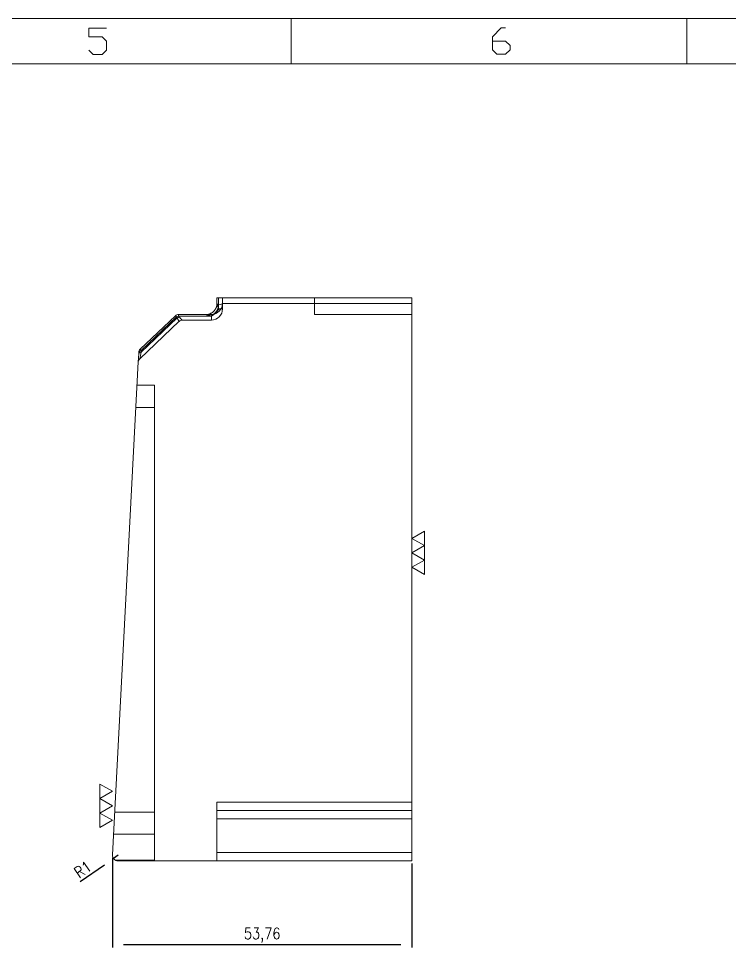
# Model space of a CAD drawing. Header units: millimetres. Extents: x 117382 to 126876, y -1151 to 1280.
# Drawn here: x 124495.3 to 124622.9, y 781 to 947.6 of the extents above; entities that cross this region are included whole.
import ezdxf
from ezdxf.enums import TextEntityAlignment as Align

# ---------------------------------------------------------------- set-up
doc = ezdxf.new("R2010")
doc.units = ezdxf.units.MM
doc.linetypes.add('DASHED', pattern=[0])
for name, color, linetype in [('DIE_P', 2, 'Continuous'), ('DIM', 4, 'Continuous'), ('PRESS', 3, 'Continuous'), ('TEXT', 4, 'Continuous')]:
    doc.layers.add(name, color=color, linetype=linetype)
doc.styles.add('GBENOR_', font='gbenor.shx', dxfattribs={"bigfont": 'gbcbig'})
doc.styles.get("Standard").update_dxf_attribs({"font": 'txt.shx', "width": 0.85, "bigfont": 'ctxt.shx'})
doc.styles.add('TXT', font='txt.shx', dxfattribs={"width": 0.8, "bigfont": 'ctxt.shx'})
doc.dimstyles.new('T-2-WX', dxfattribs={"dimtxt": 2, "dimasz": 2, "dimexe": 0.5, "dimexo": 0.5, "dimgap": 0.5, "dimtad": 1, "dimtxsty": 'Standard', "dimblk": 'OPEN30', "dimcen": 0, "dimazin": 3, "dimtfac": 1, "dimtmove": 0, "dimatfit": 3, "dimldrblk": 'OPEN30', "dimlwd": -1, "dimlwe": -1})

# ---------------------------------------------------------------- blocks, each defined once
blk = doc.blocks.new('*u7585')
at = {"layer": 'DIE_P', "color": 2, "linetype": 'Continuous', "lineweight": 13}
for p, q in [((4.31, 59.79), (4.02, 59.79)), ((4.02, 58.79), (4.02, 59.79)), ((5.02, 59.79), (4.31, 59.79)), ((5.02, 58.79), (5.02, 59.79)), ((5.02, 58.79), (5.02, 57.79)), ((-2.88, 56.79), (2.02, 56.79)), ((2.03, 56.79), (2.03, 56.79)), ((-2.74, 55.57), (-9.85, 48.82)), ((-9.76, 50.56), (-3.43, 56.57)), ((-2.19, 55.79), (3.02, 55.79)), ((-10.02, 49.73), (-10.01, 50.02)), ((-10.1, 48.28), (-10.02, 49.73)), ((-10.1, 48.28), (-14.74, -40.16))]:
    blk.add_line(p, q, dxfattribs=at)
at = {"layer": 'DIE_P', "color": 155, "linetype": 'DASHED', "lineweight": 13}
for p, q in [((4.31, 59.79), (4.31, 57.79)), ((4.31, 58.52), (4.31, 59.79)), ((4.31, 59.79), (4.31, 58.52)), ((39.02, 58.79), (5.02, 58.79)), ((-2.88, 56.5), (-2.88, 56.79)), ((5.02, 57.79), (4.33, 57.79)), ((-3.13, 56.18), (-9.58, 50.06)), ((-9.56, 50.35), (-3.23, 56.36)), ((-3.43, 56.57), (-3.23, 56.36)), ((3.02, 56.5), (-2.88, 56.5)), ((-2.74, 55.57), (-2.74, 55.57)), ((3.02, 56.48), (3.02, 55.79)), ((-9.85, 48.82), (-9.58, 50.06)), ((-9.76, 50.56), (-9.56, 50.35)), ((-9.58, 50.06), (-9.56, 50.35)), ((-7.18, 44.11), (-10.32, 44.11)), ((-7.18, 40.11), (-10.53, 40.11)), ((-7.18, 40.11), (-10.53, 40.11)), ((39.02, -30.71), (4.02, -30.71)), ((-7.18, -32.46), (-14.33, -32.46)), ((-7.18, -32.46), (-14.33, -32.46)), ((39.02, -33.71), (4.02, -33.71)), ((39.02, -39.71), (4.02, -39.71)), ((-7.18, -41.08), (-14.23, -41.08)), ((-7.18, -41.08), (-14.23, -41.08))]:
    blk.add_line(p, q, dxfattribs=at)
at = {"layer": 'DIE_P', "color": 155, "linetype": 'Continuous', "lineweight": 13}
for p, q in [((4.31, 57.79), (4.31, 59.79)), ((39.02, 58.79), (5.02, 58.79)), ((-2.88, 56.79), (-2.88, 56.5)), ((5.02, 57.79), (4.33, 57.79)), ((-9.58, 50.06), (-3.13, 56.18)), ((-3.23, 56.36), (-9.56, 50.35)), ((-3.23, 56.36), (-3.43, 56.57)), ((-2.88, 56.5), (3.02, 56.5)), ((-2.74, 55.57), (-2.74, 55.57)), ((3.02, 55.79), (3.02, 56.48)), ((-9.58, 50.06), (-9.85, 48.82)), ((-9.76, 50.56), (-9.56, 50.35)), ((-9.56, 50.35), (-9.58, 50.06)), ((39.02, -30.71), (4.02, -30.71)), ((39.02, -33.71), (4.02, -33.71)), ((39.02, -39.71), (4.02, -39.71))]:
    blk.add_line(p, q, dxfattribs=at)
at = {"layer": 'DIE_P', "color": 11, "linetype": 'Continuous', "lineweight": 13}
for p, q in [((39.02, 59.79), (5.02, 59.79)), ((39.02, 59.79), (39.02, 58.79)), ((39.02, 58.79), (39.02, -30.71)), ((4.02, -30.71), (4.02, -32.21)), ((39.02, -30.71), (39.02, -32.21)), ((39.02, -32.21), (4.02, -32.21)), ((4.02, -33.71), (4.02, -32.21)), ((39.02, -32.21), (39.02, -33.71)), ((4.02, -39.71), (4.02, -33.71)), ((39.02, -33.71), (39.02, -39.71)), ((4.02, -41.21), (4.02, -39.71)), ((39.02, -39.71), (39.02, -41.21)), ((-13.74, -41.21), (4.02, -41.21)), ((39.02, -41.21), (4.02, -41.21))]:
    blk.add_line(p, q, dxfattribs=at)
at = {"layer": 'DIE_P', "color": 11, "linetype": 'DASHED', "lineweight": 13}
for q in [(21.52, 59.79), (39.02, 56.79)]:
    blk.add_line((21.52, 56.79), q, dxfattribs=at)
at = {"layer": 'DIE_P', "color": 2, "linetype": 'DASHED', "lineweight": 13}
for p, q in [((3.03, 56.79), (3.02, 56.79)), ((-2.19, 55.79), (-2.19, 55.79)), ((2.92, 56.54), (2.92, 56.54))]:
    blk.add_line(p, q, dxfattribs=at)
at = {"layer": 'DIE_P', "color": 31, "linetype": 'DASHED', "lineweight": 13}
for p, q in [((-7.18, 44.11), (-10.32, 44.11)), ((-10.32, 44.11), (-10.32, 44.11)), ((-7.18, 40.11), (-7.18, 44.11)), ((-7.18, -32.46), (-7.18, 40.11)), ((-7.18, -36.46), (-7.18, -32.46)), ((-14.54, -36.46), (-14.54, -36.46)), ((-7.18, -36.46), (-14.54, -36.46)), ((-7.18, -41.08), (-7.18, -36.46)), ((-7.18, -41.21), (-7.18, -41.08))]:
    blk.add_line(p, q, dxfattribs=at)
at = {"layer": 'DIE_P', "color": 2, "linetype": 'DASHED', "lineweight": 13}
blk.add_arc((3.02, 58.79), 2, 270, 360, dxfattribs=at)
at = {"layer": 'DIE_P', "color": 2, "linetype": 'Continuous', "lineweight": 13}
for centre, radius, start, end in [((-2.88, 55.99), 0.8, 90, 133.5), ((3.02, 57.79), 2, 270, 0), ((-2.19, 54.99), 0.8, 90, 133.5), ((-9.21, 49.98), 0.8, 133.5, 177), ((-9.3, 48.24), 0.8, 133.5, 177)]:
    blk.add_arc(centre, radius, start, end, dxfattribs=at)
at = {"layer": 'DIE_P', "color": 11, "linetype": 'Continuous', "lineweight": 13}
blk.add_arc((-13.74, -40.21), 1, 177, 270, dxfattribs=at)
at = {"layer": 'DIE_P', "color": 155, "linetype": 'DASHED', "lineweight": 13}
for centre, major_axis, ratio, start_param, end_param in [((3.02, 58.79), (2, 0), 0.173648, 5.410611, 6.283185), ((3.02, 58.79), (2, 0), 0.173648, 5.410611, 6.283185), ((3.02, 57.79), (1.41, 1.41), 0.528042, 4.240414, 5.184364), ((-2.88, 55.99), (-0.743, -0.297), 0.614755, 4.471719, 4.952748), ((2.38, 58.16), (-5.63, -1.73), 0.39068, 0.032053, 0.121519), ((-2.78, 55.8), (-0.66, -0.452), 0.638034, 4.300097, 4.813895), ((2.73, 57.79), (-5.67, -1.14), 0.290362, 0.093225, 0.182693), ((-2.19, 54.99), (0, -0.8), 0.996138, 3.141593, 3.902743), ((-9.23, 49.69), (-0.799, 0.042), 0.500161, 5.197449, 6.283185), ((-9.21, 49.98), (-0.799, 0.042), 0.500161, 5.197449, 6.283185)]:
    blk.add_ellipse(centre, major_axis=major_axis, ratio=ratio, start_param=start_param, end_param=end_param, dxfattribs=at)
at = {"layer": 'DIE_P', "color": 155, "linetype": 'Continuous', "lineweight": 13}
for centre, major_axis, ratio, start_param, end_param in [((3.02, 57.79), (-1.41, -1.41), 0.528042, 1.098822, 2.042771), ((-2.88, 55.99), (0.743, 0.297), 0.614755, 1.330126, 1.811156), ((2.38, 58.16), (-5.63, -1.73), 0.390684, 0.032054, 0.121521), ((-2.78, 55.8), (0.66, 0.452), 0.638034, 1.158504, 1.672302), ((2.73, 57.79), (-5.67, -1.14), 0.290358, 0.093224, 0.18269), ((-2.19, 54.99), (0, 0.8), 0.996138, 0, 0.76115), ((-9.23, 49.69), (0.799, -0.042), 0.500161, 2.055857, 3.141593), ((-9.21, 49.98), (0.799, -0.042), 0.500161, 2.055857, 3.141593)]:
    blk.add_ellipse(centre, major_axis=major_axis, ratio=ratio, start_param=start_param, end_param=end_param, dxfattribs=at)
at = {"layer": 'DIE_P', "color": 2, "linetype": 'Continuous', "lineweight": 13}
for points, knots in [([(4.02, 58.79), (4.02, 58.72), (4.02, 58.66), (4.01, 58.53), (4, 58.47), (3.97, 58.35), (3.96, 58.29), (3.92, 58.17), (3.9, 58.11), (3.86, 57.99), (3.83, 57.93), (3.77, 57.82), (3.74, 57.76), (3.66, 57.64), (3.62, 57.59), (3.54, 57.48), (3.49, 57.42), (3.39, 57.32), (3.33, 57.27), (3.22, 57.19), (3.17, 57.15), (3.05, 57.07), (2.99, 57.04), (2.88, 56.98), (2.82, 56.95), (2.7, 56.91), (2.64, 56.89), (2.52, 56.85), (2.46, 56.84), (2.34, 56.81), (2.28, 56.8), (2.15, 56.79), (2.09, 56.79), (2.02, 56.79)], [0, 0, 0, 0, 0.0625, 0.0625, 0.125, 0.125, 0.1875, 0.1875, 0.25, 0.25, 0.3125, 0.3125, 0.375, 0.375, 0.4375, 0.4375, 0.5, 0.5, 0.5625, 0.5625, 0.625, 0.625, 0.6875, 0.6875, 0.75, 0.75, 0.8125, 0.8125, 0.875, 0.875, 0.9375, 0.9375, 1, 1, 1, 1]), ([(4.02, 58.79), (4.02, 58.79), (4.02, 58.79), (4.02, 58.79), (4.02, 58.79), (4.02, 58.79), (4.02, 58.78), (4.02, 58.78), (4.02, 58.78), (4.02, 58.78), (4.03, 58.78), (4.03, 58.78), (4.03, 58.77), (4.03, 58.77), (4.03, 58.77), (4.03, 58.77), (4.03, 58.76), (4.03, 58.76), (4.03, 58.75), (4.03, 58.75), (4.03, 58.75), (4.03, 58.74), (4.04, 58.74), (4.04, 58.73), (4.04, 58.73), (4.04, 58.72), (4.04, 58.72), (4.04, 58.71), (4.04, 58.71), (4.05, 58.7), (4.05, 58.69), (4.05, 58.69), (4.05, 58.68), (4.05, 58.67), (4.06, 58.67), (4.06, 58.66), (4.06, 58.65), (4.06, 58.64), (4.07, 58.63), (4.07, 58.62), (4.07, 58.61), (4.08, 58.6), (4.08, 58.59), (4.09, 58.57), (4.09, 58.55), (4.1, 58.53), (4.1, 58.5), (4.11, 58.48), (4.11, 58.46), (4.12, 58.44), (4.12, 58.43), (4.13, 58.41), (4.13, 58.4), (4.14, 58.38), (4.14, 58.37), (4.14, 58.36), (4.15, 58.36), (4.15, 58.35), (4.15, 58.34), (4.16, 58.33), (4.16, 58.31), (4.17, 58.29), (4.17, 58.28), (4.18, 58.26), (4.18, 58.24), (4.19, 58.22), (4.2, 58.2), (4.2, 58.18), (4.21, 58.16), (4.21, 58.14), (4.22, 58.12), (4.22, 58.1), (4.23, 58.08), (4.23, 58.06), (4.24, 58.04), (4.24, 58.02), (4.25, 58), (4.25, 57.99), (4.25, 57.97), (4.26, 57.96), (4.26, 57.94), (4.27, 57.93), (4.27, 57.92), (4.27, 57.91), (4.28, 57.89), (4.28, 57.89), (4.28, 57.89)], [0, 0, 0, 0, 0.005377, 0.010803, 0.016286, 0.021831, 0.027444, 0.033133, 0.038902, 0.044756, 0.050703, 0.056745, 0.062888, 0.069137, 0.075496, 0.081969, 0.08856, 0.095273, 0.102111, 0.109077, 0.116175, 0.123407, 0.130777, 0.138287, 0.145939, 0.153736, 0.161681, 0.169774, 0.178019, 0.186416, 0.194969, 0.203678, 0.212545, 0.221572, 0.23076, 0.240111, 0.249625, 0.259305, 0.26915, 0.279163, 0.292279, 0.307021, 0.323417, 0.341487, 0.361245, 0.382702, 0.405868, 0.430749, 0.450059, 0.468033, 0.48467, 0.49997, 0.513933, 0.52656, 0.537852, 0.547808, 0.556429, 0.563718, 0.569676, 0.585474, 0.601627, 0.618147, 0.635045, 0.652333, 0.670021, 0.688117, 0.706632, 0.725573, 0.744947, 0.764763, 0.785026, 0.805743, 0.824452, 0.842414, 0.85963, 0.876101, 0.891827, 0.906809, 0.921047, 0.934542, 0.947297, 0.959311, 0.970586, 0.981124, 0.990928, 1, 1, 1, 1]), ([(2.92, 56.53), (2.91, 56.53), (2.89, 56.54), (2.86, 56.55), (2.83, 56.55), (2.81, 56.56), (2.78, 56.57), (2.75, 56.58), (2.73, 56.58), (2.7, 56.59), (2.67, 56.6), (2.65, 56.6), (2.63, 56.61), (2.61, 56.62), (2.58, 56.62), (2.56, 56.63), (2.54, 56.64), (2.52, 56.64), (2.5, 56.65), (2.49, 56.65), (2.46, 56.66), (2.43, 56.67), (2.4, 56.68), (2.37, 56.69), (2.34, 56.7), (2.32, 56.71), (2.29, 56.71), (2.27, 56.72), (2.25, 56.72), (2.24, 56.73), (2.22, 56.73), (2.21, 56.73), (2.2, 56.74), (2.19, 56.74), (2.18, 56.74), (2.18, 56.74), (2.17, 56.75), (2.16, 56.75), (2.15, 56.75), (2.14, 56.75), (2.13, 56.75), (2.13, 56.76), (2.12, 56.76), (2.11, 56.76), (2.11, 56.76), (2.1, 56.76), (2.09, 56.77), (2.09, 56.77), (2.08, 56.77), (2.08, 56.77), (2.07, 56.77), (2.07, 56.77), (2.06, 56.78), (2.06, 56.78), (2.05, 56.78), (2.05, 56.78), (2.05, 56.78), (2.04, 56.78), (2.04, 56.78), (2.04, 56.78), (2.03, 56.78), (2.03, 56.78), (2.03, 56.79), (2.03, 56.79), (2.03, 56.79), (2.03, 56.79), (2.02, 56.79), (2.02, 56.79), (2.02, 56.79), (2.02, 56.79), (2.02, 56.79)], [0, 0, 0, 0, 0.027854, 0.05511, 0.081769, 0.107832, 0.133303, 0.158182, 0.182472, 0.206175, 0.229295, 0.251833, 0.273792, 0.295177, 0.315989, 0.336234, 0.355915, 0.375036, 0.393603, 0.411621, 0.429095, 0.464024, 0.49676, 0.527303, 0.555654, 0.581812, 0.605778, 0.627551, 0.647132, 0.664522, 0.67972, 0.692728, 0.703546, 0.712176, 0.718622, 0.728624, 0.738467, 0.748153, 0.757685, 0.767065, 0.776298, 0.785386, 0.794333, 0.803142, 0.811818, 0.820363, 0.828783, 0.837081, 0.845262, 0.85333, 0.861291, 0.86915, 0.876911, 0.884581, 0.892165, 0.899669, 0.907099, 0.914461, 0.921762, 0.929008, 0.936207, 0.943364, 0.950487, 0.957584, 0.96466, 0.971724, 0.978783, 0.985843, 0.992913, 1, 1, 1, 1]), ([(4.28, 57.88), (4.28, 57.88), (4.27, 57.87), (4.26, 57.86), (4.25, 57.83), (4.21, 57.77), (4.17, 57.69), (4.1, 57.6), (4.03, 57.49), (3.94, 57.38), (3.85, 57.28), (3.77, 57.19), (3.71, 57.13), (3.67, 57.08), (3.63, 57.05), (3.6, 57.02), (3.57, 56.99), (3.53, 56.96), (3.5, 56.93), (3.46, 56.9), (3.43, 56.87), (3.39, 56.84), (3.36, 56.81), (3.32, 56.79), (3.29, 56.76), (3.25, 56.73), (3.22, 56.71), (3.18, 56.68), (3.14, 56.66), (3.11, 56.64), (3.07, 56.61), (3.04, 56.59), (3, 56.57), (2.96, 56.55), (2.94, 56.54), (2.93, 56.53)], [0, 0, 0, 0, 0.003927, 0.011725, 0.027285, 0.058287, 0.119973, 0.168145, 0.243299, 0.320595, 0.388836, 0.44802, 0.498145, 0.520957, 0.543768, 0.566579, 0.58939, 0.612201, 0.635013, 0.657824, 0.680635, 0.703446, 0.726258, 0.749069, 0.771881, 0.794692, 0.817504, 0.840316, 0.863127, 0.885939, 0.908751, 0.931563, 0.954375, 0.977188, 1, 1, 1, 1]), ([(4.27, 57.88), (4.27, 57.87), (4.27, 57.87), (4.27, 57.85), (4.27, 57.85), (4.27, 57.83), (4.27, 57.82), (4.28, 57.81), (4.28, 57.8), (4.28, 57.79), (4.28, 57.78), (4.29, 57.78), (4.29, 57.77), (4.29, 57.77), (4.3, 57.77), (4.3, 57.76), (4.3, 57.76), (4.31, 57.76), (4.31, 57.77), (4.32, 57.77), (4.32, 57.78), (4.32, 57.78), (4.32, 57.79), (4.32, 57.79)], [0, 0, 0, 0, 0.125, 0.125, 0.25, 0.25, 0.375, 0.375, 0.5, 0.5, 0.625, 0.625, 0.6875, 0.6875, 0.75, 0.75, 0.8125, 0.8125, 0.875, 0.875, 0.9375, 0.9375, 1, 1, 1, 1]), ([(3.02, 56.49), (3.02, 56.49), (3.03, 56.49), (3.04, 56.49), (3.04, 56.5), (3.04, 56.5), (3.05, 56.5), (3.05, 56.51), (3.05, 56.51), (3.05, 56.51), (3.05, 56.51), (3.04, 56.52), (3.04, 56.52), (3.04, 56.52), (3.03, 56.52), (3.02, 56.53), (3.02, 56.53), (3, 56.53), (3, 56.54), (2.98, 56.54), (2.97, 56.54), (2.96, 56.54), (2.95, 56.54), (2.94, 56.54), (2.94, 56.54), (2.93, 56.54), (2.93, 56.54), (2.92, 56.54)], [0, 0, 0, 0, 0.0625, 0.0625, 0.125, 0.125, 0.1875, 0.1875, 0.21875, 0.21875, 0.25, 0.25, 0.3125, 0.3125, 0.375, 0.375, 0.5, 0.5, 0.625, 0.625, 0.75, 0.75, 0.875, 0.875, 0.9375, 0.9375, 1, 1, 1, 1])]:
    blk.add_open_spline(points, degree=3, knots=knots, dxfattribs=at)
at = {"layer": 'DIE_P', "color": 155, "linetype": 'DASHED', "lineweight": 13}
for points, knots in [([(4.31, 58.52), (4.3, 58.41), (4.28, 58.3), (4.24, 58.08), (4.21, 57.97), (4.14, 57.76), (4.09, 57.65), (3.99, 57.46), (3.94, 57.36), (3.82, 57.2), (3.75, 57.13), (3.61, 57), (3.54, 56.95), (3.39, 56.87), (3.32, 56.84), (3.17, 56.8), (3.1, 56.79), (3.03, 56.79)], [0, 0, 0, 0, 0.125406, 0.125406, 0.250811, 0.250811, 0.376217, 0.376217, 0.501622, 0.501622, 0.627028, 0.627028, 0.752434, 0.752434, 0.877839, 0.877839, 1, 1, 1, 1]), ([(4.31, 58.52), (4.3, 58.41), (4.28, 58.3), (4.24, 58.08), (4.21, 57.97), (4.14, 57.76), (4.09, 57.65), (3.99, 57.46), (3.94, 57.36), (3.82, 57.2), (3.75, 57.13), (3.61, 57), (3.54, 56.95), (3.39, 56.87), (3.32, 56.84), (3.17, 56.8), (3.1, 56.79), (3.03, 56.79)], [0, 0, 0, 0, 0.125406, 0.125406, 0.250811, 0.250811, 0.376217, 0.376217, 0.501622, 0.501622, 0.627028, 0.627028, 0.752434, 0.752434, 0.877839, 0.877839, 1, 1, 1, 1]), ([(4.02, 58.79), (4.02, 58.78), (4.02, 58.78), (4.02, 58.77), (4.02, 58.76), (4.03, 58.76), (4.03, 58.75), (4.03, 58.74), (4.03, 58.73), (4.03, 58.73), (4.04, 58.72), (4.04, 58.71), (4.04, 58.71), (4.05, 58.7), (4.05, 58.69), (4.06, 58.69), (4.06, 58.68), (4.07, 58.67), (4.07, 58.67), (4.08, 58.66), (4.08, 58.65), (4.09, 58.65), (4.1, 58.64), (4.1, 58.64), (4.11, 58.63), (4.12, 58.62), (4.12, 58.62), (4.13, 58.61), (4.14, 58.61), (4.15, 58.6), (4.16, 58.6), (4.16, 58.59), (4.17, 58.59), (4.18, 58.58), (4.19, 58.58), (4.2, 58.57), (4.21, 58.57), (4.22, 58.56), (4.22, 58.56), (4.23, 58.55), (4.24, 58.55), (4.25, 58.55), (4.26, 58.54), (4.27, 58.54), (4.28, 58.53), (4.29, 58.53), (4.3, 58.53), (4.31, 58.52), (4.31, 58.52)], [0, 0, 0, 0, 0.026328, 0.052449, 0.078362, 0.104069, 0.129568, 0.154861, 0.179948, 0.204828, 0.229503, 0.253971, 0.278234, 0.302292, 0.326144, 0.349791, 0.373234, 0.396472, 0.419505, 0.442335, 0.464961, 0.487383, 0.509603, 0.531619, 0.553432, 0.575043, 0.596453, 0.61766, 0.638666, 0.65947, 0.680074, 0.700478, 0.720681, 0.740685, 0.760489, 0.780094, 0.799501, 0.81871, 0.837721, 0.856534, 0.875151, 0.893572, 0.911796, 0.929826, 0.94766, 0.9653, 0.982747, 1, 1, 1, 1]), ([(4.31, 58.52), (4.31, 58.52), (4.3, 58.52), (4.29, 58.53), (4.29, 58.53), (4.28, 58.53), (4.27, 58.54), (4.26, 58.54), (4.26, 58.54), (4.25, 58.55), (4.24, 58.55), (4.23, 58.55), (4.23, 58.56), (4.22, 58.56), (4.21, 58.56), (4.21, 58.57), (4.2, 58.57), (4.19, 58.58), (4.18, 58.58), (4.18, 58.58), (4.17, 58.59), (4.16, 58.59), (4.16, 58.6), (4.15, 58.6), (4.15, 58.6), (4.14, 58.61), (4.13, 58.61), (4.13, 58.62), (4.12, 58.62), (4.12, 58.63), (4.11, 58.63), (4.11, 58.63), (4.1, 58.64), (4.09, 58.64), (4.09, 58.65), (4.09, 58.65), (4.08, 58.66), (4.08, 58.66), (4.07, 58.67), (4.07, 58.67), (4.06, 58.68), (4.06, 58.68), (4.06, 58.69), (4.05, 58.69), (4.05, 58.7), (4.05, 58.7), (4.04, 58.71), (4.04, 58.72), (4.04, 58.72), (4.03, 58.73), (4.03, 58.73), (4.03, 58.74), (4.03, 58.74), (4.03, 58.75), (4.03, 58.76), (4.02, 58.76), (4.02, 58.77), (4.02, 58.77), (4.02, 58.78), (4.02, 58.79), (4.02, 58.79)], [0, 0, 0, 0, 0.013668, 0.027457, 0.041368, 0.055401, 0.069556, 0.083834, 0.098234, 0.112758, 0.127405, 0.142175, 0.15707, 0.172088, 0.18723, 0.202497, 0.217889, 0.233405, 0.249047, 0.264814, 0.280706, 0.296724, 0.312867, 0.329137, 0.345533, 0.362055, 0.378704, 0.395479, 0.412382, 0.429411, 0.446567, 0.463851, 0.481262, 0.498801, 0.516468, 0.534262, 0.552185, 0.570235, 0.588414, 0.606721, 0.625157, 0.643721, 0.662414, 0.681236, 0.700187, 0.719267, 0.738477, 0.757815, 0.777283, 0.796881, 0.816608, 0.836465, 0.856451, 0.876568, 0.896814, 0.917191, 0.937698, 0.958335, 0.979102, 1, 1, 1, 1]), ([(-3.13, 56.18), (-3.12, 56.15), (-3.11, 56.13), (-3.08, 56.09), (-3.07, 56.06), (-3.03, 56), (-3.01, 55.96), (-2.97, 55.89), (-2.95, 55.85), (-2.91, 55.79), (-2.9, 55.76), (-2.87, 55.7), (-2.85, 55.68), (-2.82, 55.64), (-2.81, 55.62), (-2.79, 55.59), (-2.78, 55.58), (-2.76, 55.57), (-2.76, 55.57), (-2.75, 55.57), (-2.75, 55.57), (-2.74, 55.57)], [0, 0, 0, 0, 0.0625, 0.0625, 0.125, 0.125, 0.25, 0.25, 0.375, 0.375, 0.5, 0.5, 0.625, 0.625, 0.75, 0.75, 0.875, 0.875, 0.9375, 0.9375, 1, 1, 1, 1]), ([(-2.19, 55.79), (-2.2, 55.79), (-2.2, 55.79), (-2.21, 55.79), (-2.22, 55.79), (-2.24, 55.81), (-2.25, 55.82), (-2.29, 55.84), (-2.31, 55.86), (-2.34, 55.89), (-2.35, 55.91), (-2.37, 55.93), (-2.38, 55.94), (-2.39, 55.95), (-2.42, 55.98), (-2.45, 56.01), (-2.5, 56.07), (-2.53, 56.1), (-2.6, 56.17), (-2.63, 56.21), (-2.68, 56.27), (-2.7, 56.29), (-2.74, 56.33), (-2.76, 56.35), (-2.78, 56.37)], [0, 0, 0, 0, 0.0625, 0.0625, 0.125, 0.125, 0.25, 0.25, 0.375, 0.375, 0.4375, 0.46875, 0.46875, 0.5, 0.5, 0.625, 0.625, 0.75, 0.75, 0.875, 0.875, 0.9375, 0.9375, 1, 1, 1, 1])]:
    blk.add_open_spline(points, degree=3, knots=knots, dxfattribs=at)
at = {"layer": 'DIE_P', "color": 2, "linetype": 'DASHED', "lineweight": 13}
for points, degree in [([(4.02, 58.78), (4.02, 58.77), (4.02, 58.76), (4.02, 58.75)], 3), ([(2.02, 56.79), (2.02, 56.79), (2.55, 56.79), (3.02, 56.79)], 2)]:
    blk.add_open_spline(points, degree=degree, dxfattribs=at)
at = {"layer": 'DIE_P', "color": 155, "linetype": 'Continuous', "lineweight": 13}
for points, knots in [([(-2.74, 55.57), (-2.75, 55.57), (-2.75, 55.57), (-2.76, 55.57), (-2.76, 55.57), (-2.78, 55.58), (-2.79, 55.59), (-2.81, 55.62), (-2.82, 55.64), (-2.85, 55.68), (-2.87, 55.7), (-2.9, 55.76), (-2.91, 55.79), (-2.95, 55.85), (-2.97, 55.89), (-3.01, 55.96), (-3.03, 56), (-3.07, 56.06), (-3.08, 56.09), (-3.11, 56.13), (-3.12, 56.15), (-3.13, 56.18)], [0, 0, 0, 0, 0.0625, 0.0625, 0.125, 0.125, 0.25, 0.25, 0.375, 0.375, 0.5, 0.5, 0.625, 0.625, 0.75, 0.75, 0.875, 0.875, 0.9375, 0.9375, 1, 1, 1, 1]), ([(-2.78, 56.37), (-2.76, 56.35), (-2.74, 56.33), (-2.7, 56.29), (-2.68, 56.27), (-2.63, 56.21), (-2.6, 56.17), (-2.53, 56.1), (-2.5, 56.07), (-2.45, 56.01), (-2.42, 55.98), (-2.39, 55.95), (-2.38, 55.94), (-2.37, 55.93), (-2.35, 55.91), (-2.34, 55.89), (-2.31, 55.86), (-2.29, 55.84), (-2.25, 55.82), (-2.24, 55.81), (-2.22, 55.79), (-2.21, 55.79), (-2.2, 55.79), (-2.2, 55.79), (-2.19, 55.79)], [0, 0, 0, 0, 0.0625, 0.0625, 0.125, 0.125, 0.25, 0.25, 0.375, 0.375, 0.5, 0.5, 0.53125, 0.53125, 0.5625, 0.625, 0.625, 0.75, 0.75, 0.875, 0.875, 0.9375, 0.9375, 1, 1, 1, 1])]:
    blk.add_open_spline(points, degree=3, knots=knots, dxfattribs=at)
at = {"layer": 'DIE_P', "color": 2, "linetype": 'DASHED', "lineweight": 13}
blk.add_open_spline([(3.04, 56.52), (3.04, 56.52), (3.04, 56.51), (3.05, 56.51), (3.05, 56.51), (3.05, 56.5), (3.05, 56.5), (3.04, 56.5), (3.04, 56.5), (3.04, 56.5), (3.04, 56.49), (3.03, 56.49), (3.02, 56.49), (3.02, 56.49)], degree=3, knots=[0, 0, 0, 0, 0.163392, 0.163392, 0.372544, 0.372544, 0.47712, 0.47712, 0.581696, 0.581696, 0.790848, 0.790848, 1, 1, 1, 1], dxfattribs=at)
blk = doc.blocks.new('*D7632')
at = {"layer": 'Defpoints', "color": 0}
for p in [(124512.15, 797.54), (124565.91, 796.54), (124565.91, 781.49)]:
    blk.add_point(p, dxfattribs=at)
at = {"layer": 'DIM', "color": 0}
for p, q in [((124512.15, 797.04), (124512.15, 780.99)), ((124565.91, 796.04), (124565.91, 780.99)), ((124514.15, 781.49), (124563.91, 781.49))]:
    blk.add_line(p, q, dxfattribs=at)
at = {"layer": 'DIM', "color": 0, "lineweight": 5, "insert": (124539.03, 783.18), "char_height": 2, "attachment_point": 5}
blk.add_mtext('53,76', dxfattribs=at)
blk = doc.blocks.new('_Open30')
blk = doc.blocks.new('*D7633')
at = {"layer": 'Defpoints', "color": 0}
for p in [(124512.33, 796.97), (124513.15, 797.54)]:
    blk.add_point(p, dxfattribs=at)
at = {"layer": 'DIM', "color": 0}
for p, q in [((124513.15, 797.54), (124512.33, 796.97)), ((124506.36, 792.82), (124510.69, 795.83))]:
    blk.add_line(p, q, dxfattribs=at)
at = {"layer": 'DIM', "color": 0, "lineweight": 5, "insert": (124506.85, 794.99), "char_height": 2, "attachment_point": 5, "rotation": 34.7608}
blk.add_mtext('R1', dxfattribs=at)
blk = doc.blocks.new('U40')
at = {"color": 254, "lineweight": 18}
for p, q in [((0, 1783.49), (2530.21, 1783.49)), ((1589.1, 1783.49), (1589.1, 1746.46)), ((1913.09, 1783.49), (1913.09, 1746.46)), ((37.03, 1746.46), (2493.18, 1746.46))]:
    blk.add_line(p, q, dxfattribs=at)
at = {"color": 92, "lineweight": 18}
for points in [[(1423.4, 1757.73), (1427, 1754.13), (1434.19, 1754.13), (1437.79, 1757.73), (1437.79, 1764.93), (1434.19, 1768.53), (1423.4, 1768.53), (1423.4, 1775.73), (1437.79, 1775.73)], [(1753.93, 1765.07), (1764.72, 1765.07), (1768.32, 1761.47), (1768.32, 1757.87), (1764.72, 1754.27), (1757.53, 1754.27), (1753.93, 1757.87), (1753.93, 1768.67), (1761.12, 1775.87), (1764.72, 1775.87)]]:
    blk.add_lwpolyline(points, dxfattribs=at)
at = {"lineweight": 18, "style": 'GBENOR_'}
blk.add_attdef('文档路径', (2125.95, 386.89), '', height=17.76, dxfattribs=at)
at = {"lineweight": 20, "style": 'TXT'}
for tag, height, p in [('18-**-**', 16.35, (1866.64, 256.17)), ('客户名称', 16.13, (1741.09, 133.98, 0)), ('料厚:', 16.13, (1741.26, 93.16, 0))]:
    blk.add_attdef(tag, text='', height=height, dxfattribs=at).set_placement(p, align=Align.MIDDLE)
for tag, p, height in [('88888', (1850.91, 207.46), 14.86), ('材质:', (1691.18, 167.99, 0), 16.13), ('核准', (1869.36, 127.52, 0), 16.13), ('设计', (1868.77, 88.3, 0), 16.13), ('绘图', (1868.24, 49.08, 0), 16.13)]:
    blk.add_attdef(tag, p, '', height=height, dxfattribs=at)
for tag, p, height, width in [('3', (2234.72, 206.9), 15.83, 0.7), ('4', (2234.72, 167.41), 15.83, 0.7), ('核准日期', (2041.07, 124.18, 0), 16.13, 0.68), ('设计日期', (2041.07, 84.45, 0), 16.13, 0.68), ('1', (2251.89, 85.86), 14.61, 0.7), ('绘图日期', (2040.91, 46.43, 0), 16.13, 0.68), ('2', (2234.96, 49.23), 14.61, 0.7)]:
    blk.add_attdef(tag, p, '', height=height, dxfattribs=dict(at, width=width))

msp = doc.modelspace()

# ---------------------------------------------------------------- linework, layer by layer
at = {"layer": 'TEXT', "lineweight": 5}
for points in [[(124568.162, 847.886), (124565.912, 849.186), (124568.162, 850.485), (124565.912, 851.784), (124568.162, 853.083), (124565.912, 854.382), (124568.162, 855.681), (124568.162, 847.886)], [(124509.904, 810.297), (124512.154, 808.998), (124509.904, 807.699), (124512.154, 806.4), (124509.904, 805.101), (124512.154, 803.802), (124509.904, 802.503), (124509.904, 810.297)]]:
    msp.add_lwpolyline(points, close=True, dxfattribs=at)

# ---------------------------------------------------------------- block references
at = {"lineweight": 5, "ltscale": 3, "xscale": 0.2191885466730462, "yscale": 0.2191885466730462, "zscale": 0.2191885466730462}
msp.add_blockref('U40', (124195.916, 556.708), dxfattribs=at)
at = {"layer": 'PRESS', "color": 4, "lineweight": 5}
msp.add_blockref('*u7585', (124526.889, 837.744), dxfattribs=at)

# ---------------------------------------------------------------- dimensions: what is measured, and where the dimension line sits
at = {"layer": 'DIM', "color": 52, "lineweight": 5}
dim = msp.add_radius_dim(center=(124513.152, 797.536), mpoint=(124512.331, 796.965), dimstyle='T-2-WX', dxfattribs=at)
dim.commit()
dim.dimension.update_dxf_attribs({"geometry": '*D7633', "text_midpoint": (124506.848, 794.986)})
dim = msp.add_linear_dim(base=(124565.912, 781.493), p1=(124512.152, 797.536), p2=(124565.912, 796.536), dimstyle='T-2-WX', dxfattribs=at)
dim.commit()
dim.dimension.update_dxf_attribs({"geometry": '*D7632', "text_midpoint": (124539.032, 783.183)})

doc.saveas('drawing.dxf')
